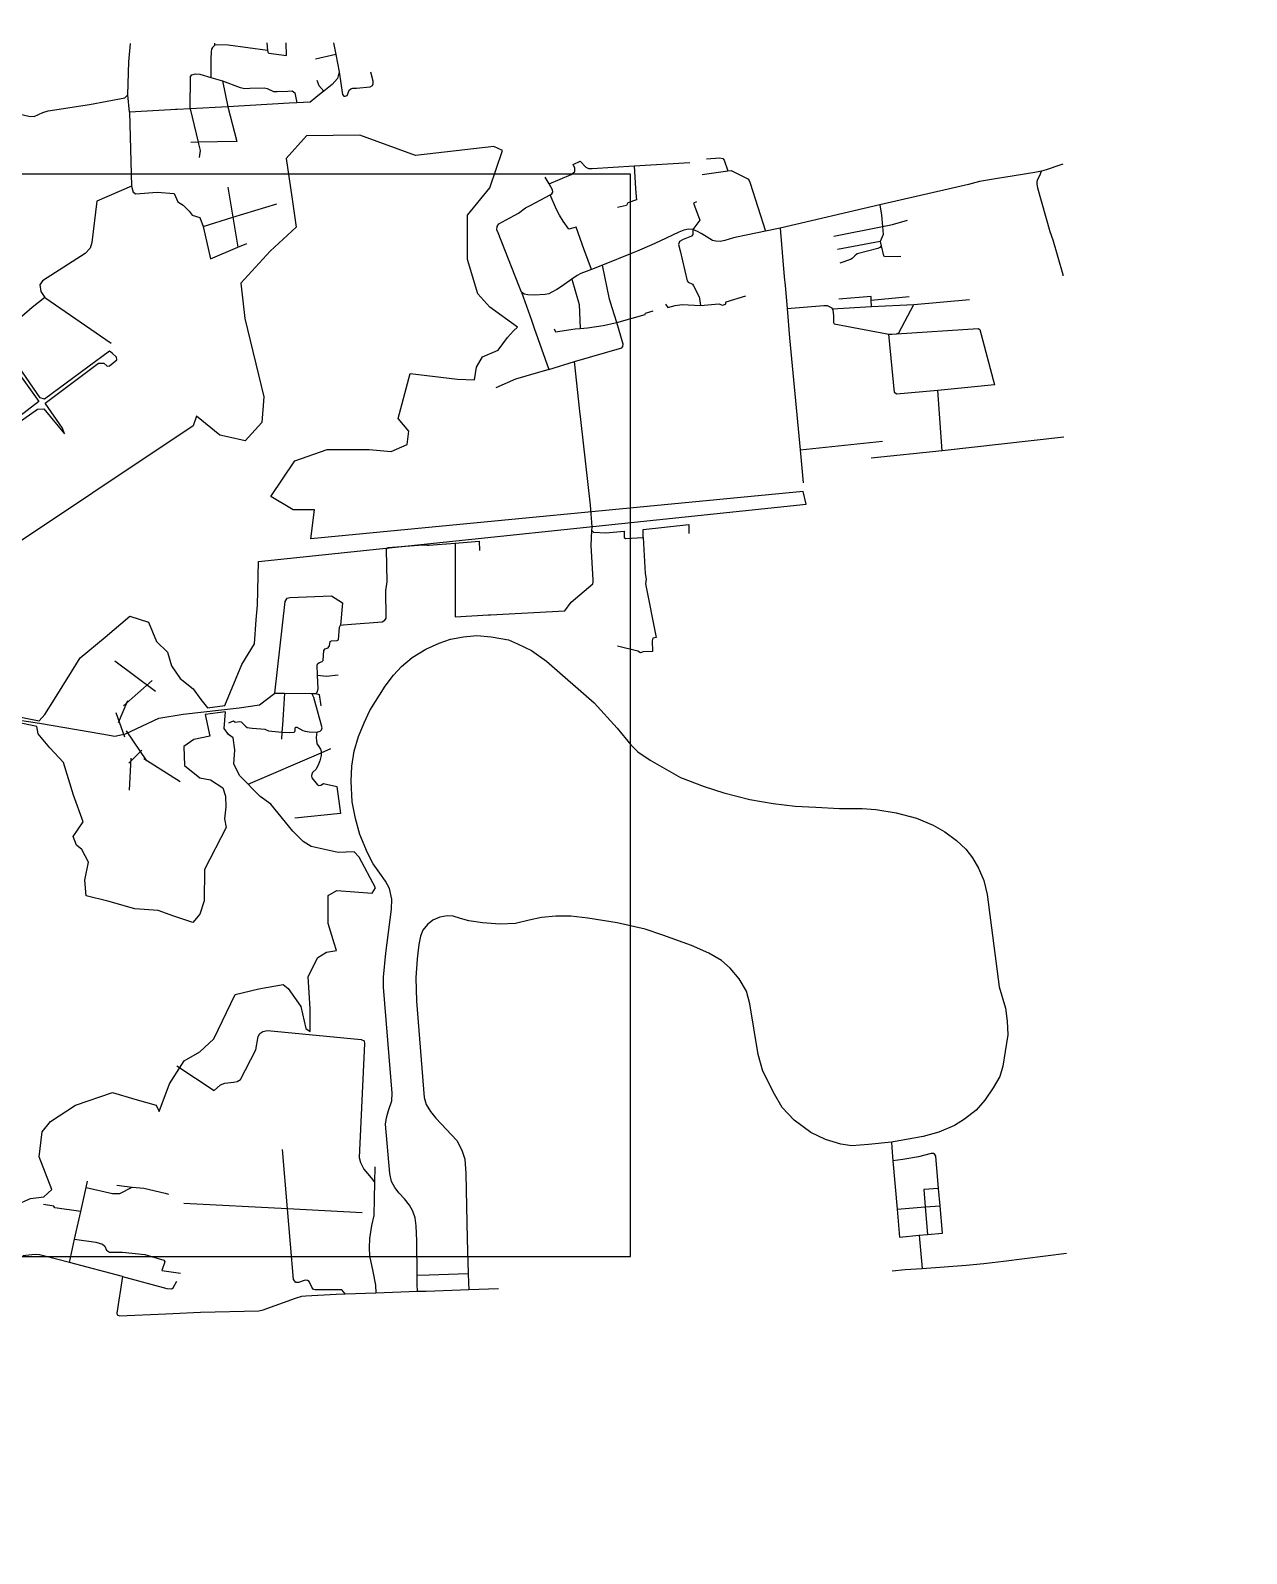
# Model space of a CAD drawing. Header units: metres. Extents: x 5935 to 17898, y -921 to 5308.
# Drawn here: x 12924 to 17898, y -921 to 5308 of the extents above; entities that cross this region are included whole.
import ezdxf

# ---------------------------------------------------------------- set-up
doc = ezdxf.new("R2010")
doc.units = ezdxf.units.M
doc.header["$MEASUREMENT"] = 0
for name, color, linetype in [('图框', 6, 'Continuous'), ('水网', 141, 'Continuous'), ('路网', 2, 'Continuous')]:
    doc.layers.add(name, color=color, linetype=linetype)

msp = doc.modelspace()

# ---------------------------------------------------------------- linework, layer by layer
at = {"layer": '图框'}
msp.add_lwpolyline([(8125.8, 4720.1), (8125.8, 293.2), (15377.3, 293.2), (15377.3, 4720.1), (8125.8, 4720.1)], dxfattribs=at)
at = {"layer": '水网'}
for points in [[(12857.3, 2504.8), (12959, 2485.1), (12981.8, 2510.3), (13021.2, 2573.8), (13091.3, 2684.9), (13126.9, 2743), (13228.7, 2827), (13330.5, 2912.6), (13406.5, 2888.4), (13438.8, 2809.2), (13484, 2765.6), (13500.2, 2709.1), (13535.8, 2657.4), (13589.1, 2615.4), (13619.8, 2571.8), (13647.3, 2537.9), (13718.6, 2547.3), (13788.4, 2715.2), (13840, 2800.3), (13847.1, 2898.4), (13852.2, 2958.2), (13856.9, 3135.8), (16096.8, 3371.6), (16083.8, 3423.3), (14070.1, 3229.1), (14085.7, 3348.2), (13997.5, 3348.2), (13906.8, 3402.6), (14005.3, 3547.6), (14137.5, 3594.3), (14308.5, 3594.3), (14399.2, 3586.5), (14464, 3615), (14471.8, 3669.4), (14427.8, 3721.1), (14477, 3905), (14670.5, 3881.6), (14739.5, 3879.6), (14748.7, 3931.3), (14773, 3972.9), (14836, 4000.3), (14874.6, 4053.1), (14899, 4080.5), (14916.2, 4094.7), (14802.9, 4176.8), (14753.5, 4231.3), (14711.9, 4371.5), (14711.9, 4553.3), (14802.9, 4664.9), (14854.8, 4818.1), (14818.5, 4833.6), (14498.9, 4797.3), (14270.3, 4880.4), (14052, 4877.8), (13968.9, 4784.3), (13992.2, 4628.5), (14010.4, 4503.9), (13903.9, 4405.3), (13784.4, 4275.5), (13800, 4130.1), (13877.7, 3809.4), (13869.9, 3705.6), (13802.4, 3630.3), (13729.6, 3645.9), (13698.5, 3653.6), (13602.3, 3731.5), (13589.3, 3691.7)], [(12711.3, 4134.7), (12958, 3790.6), (12676.1, 3573.6)], [(12699.8, 3581.7), (12952.3, 3760.1), (12978.8, 3761.1), (13062.8, 3658.6), (13054.9, 3682.1), (12983.3, 3783.5), (13202.5, 3947.6), (13223.7, 3947.6), (13236.3, 3937.4), (13240.2, 3935.8), (13247.3, 3936.6), (13277, 3961.2), (13275.1, 3972), (13258.3, 3988.2), (13247, 3997.1), (12981.1, 3800.3), (12962.9, 3805.7), (12739.8, 4128.4)], [(13589.3, 3691.7), (12762.4, 3140.7)], [(12861.9, 503.4), (12923.9, 530.6), (12978.4, 538), (13010.7, 567.8), (12958.6, 701.6), (12971, 803.2), (13005.7, 845.3), (13107.4, 912.2), (13258.7, 964.3), (13350.4, 937), (13437.2, 912.2), (13449.6, 887.4), (13491.9, 999.9), (13552.5, 1094.5), (13616.1, 1130.2), (13673.6, 1184.5), (13760.5, 1364.8), (13858.3, 1388.1), (13957.7, 1406.7), (13977.9, 1389.6), (14029.1, 1316.7), (14049.3, 1226.8), (14067.9, 1214.3), (14067.9, 1307.4), (14060.1, 1439.3), (14099, 1516.8), (14134.7, 1538.5), (14175, 1544.8), (14165.7, 1575.8), (14141.9, 1655.9), (14141.9, 1770.8), (14176.1, 1791), (14320.7, 1780.1), (14334.7, 1801.9), (14267.8, 1927.7), (14247.6, 1949.4), (14182.3, 1946.3), (14072, 1971.1), (14039.3, 1991.3), (13997.4, 2033.3), (13906.5, 2143.4), (13862.8, 2174.6), (13780.1, 2260.3), (13755.2, 2307.1), (13759.9, 2366.3), (13752.1, 2414.7), (13733.3, 2428.7), (13716.2, 2453.6), (13720.9, 2522.2), (13638.2, 2511.3), (13656.9, 2422.5), (13591.4, 2408.4), (13550.8, 2380.4), (13553.9, 2302.4), (13616.3, 2251), (13660, 2243.2), (13709.9, 2210.4), (13720.9, 2176.1), (13722.4, 2132.5), (13717.7, 2084.1), (13724, 2048.3), (13634.9, 1876.1), (13633.4, 1748.3), (13616.2, 1693.7), (13588.1, 1659.4), (13510.1, 1685.9), (13446.1, 1709.3), (13351, 1715.5), (13240.2, 1746.7), (13151.2, 1768.5), (13146.6, 1832.5), (13160.6, 1907.3), (13134.1, 1958.8), (13112.2, 1975.9), (13098.2, 2011.8), (13138.8, 2071), (13099, 2180), (13058.2, 2314.6), (13003.4, 2374), (12954.9, 2431.9), (12950.2, 2461.7), (12839.1, 2484.7)]]:
    msp.add_lwpolyline(points, dxfattribs=at)
at = {"layer": '路网'}
for p, q in [((13677.8, 5247.7), (13677.1, 5256.8)), ((13663, 5221.4), (13660.8, 5192)), ((13660.8, 5192), (13661.2, 5116.1)), ((14172, 5209.6), (14089.2, 5191.3)), ((14112.8, 5051.8), (14090.8, 5034)), ((13516.5, 4984.9), (13496.4, 4983.8)), ((13610.9, 4845.4), (13617.2, 4817.2)), ((13617.2, 4817.2), (13613.2, 4788.4)), ((15143.6, 4759.7), (15172.7, 4774.5)), ((15393, 4754.8), (15399.1, 4661.5)), ((16905.6, 4707.3), (16888, 4704.5)), ((15399.1, 4661.5), (15401.3, 4627.6)), ((14949.1, 4583), (14970, 4594)), ((15103.1, 4528.8), (15087.1, 4552.7)), ((15989.6, 4499.9), (16007.1, 4300.3)), ((15465.8, 4431.5), (15405, 4405.8)), ((15498, 4447.3), (15465.8, 4431.5)), ((15817.7, 4464.2), (15799, 4460.1)), ((16399.4, 4445.3), (16224.7, 4411.9)), ((17106.4, 4450.3), (17095.2, 4484.2)), ((15191.6, 4404.5), (15189, 4411.6)), ((15218.4, 4331.3), (15191.6, 4404.5)), ((15405, 4405.8), (15385.2, 4397)), ((16007.1, 4300.3), (16010.1, 4266)), ((14931.8, 4238.2), (14972.6, 4123)), ((15095.8, 4261.4), (15076.4, 4249)), ((15137.8, 4291.1), (15168.2, 4187.9)), ((15168.2, 4187.9), (15169.5, 4155.7)), ((15303.4, 4173.6), (15293.5, 4206)), ((15660.4, 4211.9), (15664.1, 4183.8)), ((15664.1, 4183.8), (15664.2, 4183.1)), ((16363, 4205.6), (16517.6, 4219.8)), ((16536.9, 4188.1), (16764.7, 4207.8)), ((14972.6, 4123), (14984, 4090.7)), ((15169.5, 4155.7), (15172.1, 4089.1)), ((15171.2, 3750.8), (15148.6, 3953.9)), ((15175, 3717.2), (15171.2, 3750.8)), ((16071.3, 3593.5), (16409.4, 3628.8)), ((16653.1, 3588.8), (16362.9, 3559.6)), ((15219.6, 3296.8), (15216.9, 3330.5)), ((14533, 3204.5), (14546.4, 3203.9)), ((14191.3, 2876.6), (14202.7, 2877.5)), ((14202.7, 2877.5), (14236.6, 2880.2)), ((14797.7, 2917.8), (14805.4, 2918.2)), ((13268.8, 2729.6), (13435.6, 2606.1)), ((13303.6, 2545.8), (13421.2, 2649.6)), ((13283.1, 2477.6), (13321.8, 2567.8)), ((12843.5, 2492.4), (12960.8, 2474.5)), ((13308.9, 2417.7), (13274.8, 2517.8)), ((13315.7, 2443.8), (13398.2, 2321.1)), ((14093.4, 2405.8), (14095.6, 2391)), ((13379.3, 2364.2), (13326.6, 2311.1)), ((13334.7, 2331.5), (13327.1, 2201.1)), ((13387.8, 2330.6), (13536.2, 2236.3)), ((16445.3, 761.3), (16446.7, 738.9)), ((16446.7, 738.9), (16449.7, 702.2)), ((14505.7, 217.4), (14503.7, 357.9)), ((14709.3, 365.8), (14713.8, 224.3)), ((12928.6, 301), (12892, 295.8)), ((14554.3, 218.8), (14673.6, 222.9)), ((14541.8, 152.6), (14682.3, 157.7)), ((13477.9, 59), (13505.8, 60.4))]:
    msp.add_line(p, q, dxfattribs=at)
for points in [[(13328, 4974.6), (13321.8, 5045.6), (13326, 5180.4), (13332.8, 5255.6)], [(13893.7, 5226.9), (13732.4, 5247.7), (13683.3, 5249.3), (13677.8, 5247.7), (13667.7, 5239.2), (13663.8, 5231.4), (13663, 5221.4)], [(13890.3, 5257.5), (13893.7, 5226.9), (13894.4, 5220), (13899, 5215.1), (13971.2, 5206.4), (13969.3, 5257.7)], [(14162.5, 5258.4), (14172, 5209.6), (14185.8, 5139.1), (14179.1, 5112.4), (14157.3, 5087.5), (14137, 5071.2), (14123.2, 5060.1), (14112.8, 5051.8)], [(13576.7, 4988.2), (13577.7, 5119.9), (13583.8, 5126.6), (13598.4, 5131.5), (13616, 5129.6), (13661.2, 5116.1), (13708.5, 5101.9), (13781.1, 5075.6), (13801.1, 5070.8), (13820.6, 5072), (13880.1, 5074.4), (13892.2, 5071.4), (13917.7, 5059.2), (13932.3, 5058.6), (13976.2, 5060.4), (13993.6, 5061), (14004.5, 5053.8), (14007.5, 5039.8), (14013.1, 5012.3)], [(14185.8, 5139.1), (14199.3, 5046.7), (14204.9, 5039.9), (14211.3, 5039.5), (14218.5, 5042.3), (14221.3, 5049.1), (14227.7, 5063.9), (14233.8, 5070), (14242.6, 5072.4), (14257.8, 5072.4), (14312.7, 5078), (14322.3, 5082.8), (14325.1, 5090.8), (14324.7, 5101.2), (14316.3, 5137.6)], [(13708.5, 5101.9), (13730.9, 4996.7), (13768.3, 4853.8), (13609.5, 4851.3), (13580, 4850.8)], [(14094.4, 5104.8), (14102.8, 5084), (14123.2, 5060.1)], [(12849.8, 4971.5), (12863.7, 4970.3), (12917.5, 4957.6), (12939.2, 4956.9), (12973.5, 4973.3), (12996, 4980), (13164.9, 5006.2), (13309.9, 5033.1), (13321.8, 5045.6)], [(13496.4, 4983.8), (13328, 4974.6), (13336.2, 4671.1), (13195, 4609.9), (13174.8, 4441.7), (13167.3, 4418.5), (13147.9, 4396.9), (12973, 4284), (12961.8, 4267.6), (12966.3, 4240.6), (12982.3, 4216.7), (13253.2, 4029.1)], [(14090.8, 5034), (14067.4, 5015.2), (14013.1, 5012.3), (13981.5, 5010.5), (13730.9, 4996.7), (13576.7, 4988.2), (13523.6, 4985.3), (13516.5, 4984.9)], [(13576.7, 4988.2), (13584.8, 4954.5), (13609.5, 4851.3), (13610.9, 4845.4)], [(15044.8, 4681.4), (15135.7, 4719.5), (15150, 4731.2), (15150, 4745.4), (15143.6, 4759.7)], [(15172.7, 4774.5), (15194.9, 4749.7), (15206, 4743.9), (15221.3, 4744.4), (15393, 4754.8), (15620.3, 4768.7)], [(15670.8, 4719.3), (15775.5, 4734.8), (15790.1, 4735.2), (15803.8, 4728.3), (15857.5, 4701.3), (15863.1, 4695.3), (15867.3, 4684.1), (15930, 4487.5)], [(15688.4, 4782.8), (15743.3, 4787.1), (15755.3, 4785.4), (15761.7, 4778.1), (15775.5, 4734.8)], [(17146.8, 4761.4), (17138.3, 4758.7), (17078.6, 4739.1), (17058.6, 4733.6), (17032.4, 4728), (16905.6, 4707.3)], [(14970, 4594), (15048.9, 4635.9), (15056.6, 4640), (15060.7, 4647.4), (15059.1, 4656.5), (15044.8, 4681.4), (15029.3, 4708.6)], [(16888, 4704.5), (16805.6, 4690.4), (16760.6, 4678.8), (16398.2, 4595.7), (15989.6, 4499.9), (15930, 4487.5), (15817.7, 4464.2)], [(17095.2, 4484.2), (17044.8, 4664), (17041.1, 4681.8), (17041.5, 4690.5), (17043.5, 4700.8), (17051.8, 4715.7), (17058.6, 4733.6)], [(13336.2, 4671.1), (13343.8, 4647.5), (13355, 4640), (13441.7, 4647.5), (13511.2, 4641.5), (13526.1, 4607.9), (13548.6, 4593.7), (13572.5, 4569), (13585.2, 4553.3), (13616.6, 4542.9)], [(13730.7, 4667.5), (13751.1, 4544.2), (13771.5, 4421.5)], [(15087.1, 4552.7), (15074.6, 4575.9), (15048.9, 4635.9)], [(15401.3, 4627.6), (15402.1, 4616), (15366.6, 4603.8), (15361.4, 4592.7), (15324.4, 4583.7)], [(13630.1, 4506.9), (13751.1, 4544.2), (13930.9, 4599.8)], [(15076.4, 4249), (15056.6, 4237.4), (15043.4, 4231.6), (15029.3, 4229.1), (14983.8, 4225.8), (14958.2, 4226.7), (14942.5, 4230), (14931.8, 4238.2), (14921, 4265.5), (14836.7, 4480.4), (14831.7, 4492.9), (14832.6, 4506.1), (14839.2, 4517.6), (14868.9, 4534.2), (14920.2, 4560.6), (14949.1, 4583)], [(15648.3, 4608), (15635.6, 4601.7), (15661, 4531.9), (15632.4, 4494)], [(16398.2, 4595.7), (16404.1, 4552.6), (16408.5, 4506.2), (16411.5, 4474.4), (16399.4, 4445.3), (16403.5, 4427.8), (16413.1, 4387.2)], [(13616.6, 4542.9), (13630.1, 4506.9), (13660.6, 4374.7), (13771.5, 4421.5), (13808.8, 4437.2)], [(15189, 4411.6), (15155.3, 4503.8), (15125.3, 4495.6), (15103.1, 4528.8)], [(15799, 4460.1), (15763.4, 4449), (15744.6, 4445.5), (15727.1, 4446.1), (15713.1, 4449), (15680.3, 4469.5), (15666.6, 4477.4), (15651.7, 4485.8), (15632.4, 4494), (15615.5, 4495.2), (15596.2, 4492.3), (15575.1, 4484.1), (15498, 4447.3)], [(15632.4, 4494), (15632.5, 4474.3), (15627.7, 4466.9), (15593.4, 4453.2), (15578, 4444.7), (15574.9, 4433.1), (15580.8, 4407.5), (15609.2, 4284.6), (15613.4, 4278.3), (15630.9, 4270.4), (15636.2, 4263.5), (15659.4, 4219.6), (15660.4, 4211.9)], [(16210, 4467.1), (16408.5, 4506.2), (16449.5, 4514.4), (16511.3, 4532)], [(16403.5, 4427.8), (16398.3, 4420.4), (16390.3, 4416.4), (16305.1, 4394.6), (16295.5, 4387), (16284.4, 4376.2), (16277.6, 4372), (16233.7, 4356.7)], [(17148.3, 4305), (17147.3, 4308.5), (17106.4, 4450.3)], [(15385.2, 4397), (15263, 4349.1), (15218.4, 4331.3), (15174.7, 4314), (15159.5, 4306.4), (15137.8, 4291.1), (15095.8, 4261.4)], [(16413.1, 4387.2), (16419.8, 4384.4), (16483.5, 4385.3)], [(15293.5, 4206), (15292.3, 4210), (15263, 4349.1)], [(16010.1, 4266), (16018.4, 4171.2), (16028.9, 4051.2), (16071.3, 3593.5), (16083.8, 3458.3)], [(12982.3, 4216.7), (12931, 4174.9), (12791.2, 4054.8)], [(15520.8, 4189.2), (15531.2, 4175.9), (15561.2, 4183.6), (15589.1, 4187.1), (15664.2, 4183.1)], [(15664.2, 4183.1), (15739.7, 4189.9), (15753.7, 4185), (15765.9, 4188.5), (15769.7, 4198.6), (15849.9, 4223)], [(16018.4, 4171.2), (16169.1, 4183.9), (16182.8, 4183.4), (16201.3, 4173.8), (16203.2, 4170.4), (16206.1, 4165.4), (16208.7, 4140.6), (16208.2, 4114.1), (16211.4, 4108.8), (16434.5, 4066.9), (16446.5, 4066.6), (16466.6, 4067.1), (16475.1, 4072.4), (16536.9, 4188.1)], [(16203.2, 4170.4), (16364.4, 4179), (16536.9, 4188.1)], [(16364.4, 4179), (16363, 4205.6), (16362.2, 4220.2), (16229.6, 4209.5)], [(14984, 4090.7), (15043.7, 3922), (15148.6, 3953.9), (15342.9, 4010.9), (15347.2, 4016), (15348.5, 4025.5), (15321.5, 4114.2), (15303.4, 4173.6)], [(15066, 4088.7), (15070.8, 4075.4), (15152.3, 4088.3), (15172.1, 4089.1), (15202.6, 4091.7), (15266.1, 4102), (15321.5, 4114.2), (15437.3, 4146.2), (15439.5, 4151.8), (15470.8, 4161.7)], [(17150.5, 3644.4), (16653.1, 3588.8), (16634.6, 3836), (16465.5, 3821.4), (16458.2, 3828.3), (16434.5, 4066.9)], [(16466.6, 4067.1), (16800.3, 4089.8), (16806.3, 4085.9), (16866.9, 3858.8), (16634.6, 3836)], [(15043.7, 3922), (14907.6, 3881.6), (14826.9, 3846.4)], [(15216.9, 3330.5), (15213.9, 3367.4), (15175, 3717.2)], [(14805.4, 2918.2), (15109.6, 2935.1), (15134.9, 2970.7), (15223.3, 3045.4), (15225.5, 3051.4), (15225.5, 3061.7), (15216.4, 3201.2), (15220.3, 3262.7), (15221.2, 3277.2), (15219.6, 3296.8)], [(15220.3, 3262.7), (15226.6, 3256.1), (15277.5, 3253.3), (15351.8, 3260.9), (15352.1, 3235.1), (15357.7, 3230.6), (15430.2, 3234.8)], [(15430.2, 3234.8), (15429.5, 3267.9), (15616.4, 3287.8), (15616.8, 3250.8)], [(14236.6, 2880.2), (14362.7, 2890), (14372.5, 2896.9), (14378.1, 2905.1), (14377.7, 3017.5), (14382.4, 3052.7), (14379.8, 3186.2), (14386.7, 3193.1), (14529.2, 3204.7), (14533, 3204.5)], [(14546.4, 3203.9), (14553.7, 3203.4), (14660.5, 3211.9), (14758.4, 3219.7), (14759.7, 3181.1)], [(14660.5, 3211.9), (14661, 2910.2), (14797.7, 2917.8)], [(15430.2, 3234.8), (15437.6, 3087.6), (15442.2, 3063.7), (15439.4, 3044.4), (15483.6, 2825.4), (15468.9, 2822.6), (15466.1, 2811.6), (15468, 2768.3), (15430.2, 2767.4), (15418.3, 2762.8), (15408.2, 2769.2), (15325.4, 2789.5)], [(13923.3, 2597.6), (13965.3, 2972.7), (13973.3, 2986.4), (13984.4, 2989.6), (14155.6, 2995.9), (14199.5, 2966.9), (14191.3, 2876.6)], [(14091.3, 2596.1), (14096.9, 2602.3), (14100.3, 2615.6), (14097.8, 2671.4), (14096, 2711.8), (14099, 2719.5), (14105.5, 2723.8), (14117.1, 2726.8), (14120.5, 2731.1), (14123.1, 2772.7), (14129.1, 2779.6), (14141.1, 2783.9), (14146.2, 2791.6), (14149.7, 2809.2), (14154.4, 2811.4), (14177.6, 2813.1), (14183.2, 2816.5), (14187.4, 2867.6), (14191.3, 2876.6)], [(14503.7, 357.9), (14501.2, 418.5), (14496.8, 451.6), (14487.9, 478.7), (14474.6, 503.8), (14453.4, 529.5), (14432.2, 552.2), (14414.5, 576.3), (14400.2, 601), (14393.8, 633), (14376, 835.2), (14379.5, 861.3), (14388.3, 891.4), (14402.1, 930.3), (14403.6, 961.4), (14367.1, 1394.8), (14368.1, 1436.7), (14377.5, 1534.4), (14400.7, 1713.8), (14401.6, 1755.8), (14391.8, 1799.2), (14376, 1829.2), (14353.3, 1862.3), (14325.7, 1899.3), (14302, 1944.6), (14271, 2019.6), (14253.2, 2084.6), (14239.9, 2153.2), (14235, 2238.5), (14237.9, 2299.6), (14247.3, 2360.3), (14266, 2420.4), (14289.2, 2476.1), (14311.9, 2526.9), (14374, 2626.5), (14408.5, 2670.9), (14440.6, 2706.4), (14485, 2743.4), (14540.2, 2777.9), (14595.4, 2802.1), (14642.3, 2818.8), (14694.5, 2827.7), (14749.8, 2833.6), (14808.4, 2827.7), (14878.4, 2815.9), (14916.4, 2800.1), (14973.6, 2772), (15033.8, 2728.6), (15229.5, 2558), (15323.2, 2454.4), (15378.9, 2386.4), (15408, 2357.3), (15457.8, 2323.8), (15583.1, 2253.3), (15679.7, 2215.8), (15760.1, 2190.2), (15866.6, 2163.5), (15961.2, 2146.8), (16051.5, 2135.4), (16136.3, 2131), (16233.4, 2126.1), (16325.1, 2126.1), (16381.3, 2121.6), (16464.7, 2108.8), (16548.5, 2086.6), (16616.5, 2057.5), (16663.9, 2030.4), (16711.2, 1994.9), (16749.2, 1959.9), (16776.8, 1923.9), (16801.4, 1882), (16823.6, 1832.2), (16837.4, 1774.5), (16885.8, 1396.8), (16911.9, 1309), (16919.3, 1256.8), (16921.8, 1200.6), (16910.9, 1132.5), (16900.6, 1072.4), (16889.2, 1030), (16861.6, 983.6), (16827.6, 933.8), (16791.6, 892.9), (16744.3, 854.9), (16703.3, 829.8), (16639.7, 801.7), (16575.1, 783.9), (16445.3, 761.3), (16351.8, 751.9), (16283.2, 746.9), (16238.4, 752.8), (16175.2, 771.6), (16116.1, 801.2), (16048, 851.9), (15997.7, 903.2), (15967.2, 957.5), (15919.3, 1051.7), (15900.6, 1120.2), (15866.1, 1327.3), (15851.8, 1379.5), (15822.7, 1428.8), (15785.7, 1473.7), (15750.7, 1503.8), (15698.9, 1533.9), (15627.4, 1565.4), (15510.6, 1608.3), (15438.1, 1632), (15323.2, 1658.1), (15202.9, 1677.4), (15134.4, 1686.2), (15073.2, 1685.7), (15013.6, 1680.3), (14963.3, 1669), (14908, 1656.2), (14842.9, 1653.2), (14772.4, 1658.6), (14717.2, 1666.5), (14682.7, 1675.9), (14652.6, 1685.7), (14628, 1686.7), (14598.4, 1681.8), (14569.3, 1670), (14547.6, 1651.7), (14528.9, 1629), (14519, 1603.4), (14512.1, 1569.9), (14505.2, 1511.2), (14500.3, 1433.8), (14502.7, 1337.6), (14534.3, 944.6), (14542.7, 916.1), (14559.4, 887.4), (14581.6, 858.9), (14667.4, 768.1), (14687.6, 728.7), (14700.4, 691.7), (14703.9, 633.5), (14709.3, 365.8)], [(14097.8, 2671.4), (14133.8, 2667.6), (14182.7, 2673.1)], [(12960.8, 2474.5), (13216.1, 2431.4), (13268.7, 2421.9), (13311.7, 2432), (13448.7, 2495.1), (13548.7, 2511.5), (13776.9, 2538.3), (13859.9, 2549.7), (13923.3, 2597.6), (13963.3, 2597.5), (14073.9, 2596.3), (14091.3, 2596.1)], [(13734.3, 2476.1), (13753.6, 2484.1), (13760.9, 2479.3), (13778.2, 2482.4), (13786.1, 2480.1), (13803.4, 2463.4), (13809.6, 2457.7), (13819.3, 2456), (13830.2, 2455.1), (13865.8, 2452), (13881.9, 2450.6), (13897.2, 2443.6), (13951.9, 2438.8), (13981.6, 2437.1), (14001.7, 2437.9), (14005.3, 2440.5), (14006.5, 2445.3), (14006.8, 2455.7), (14009.3, 2459.1), (14013.3, 2459.4), (14037.9, 2445.8), (14046.7, 2442.7), (14064, 2439.3), (14095.1, 2438.5), (14108.1, 2441.9), (14114.1, 2447.5), (14116.9, 2455.7), (14082.1, 2579.8), (14073.9, 2596.3)], [(13963.3, 2597.5), (13957.1, 2510.7), (13954, 2468), (13951.9, 2438.8), (13949.8, 2409.9)], [(14091.3, 2596.1), (14104.6, 2592.9), (14111.5, 2545.7)], [(14095.1, 2438.5), (14093.2, 2430.4), (14092.1, 2414.4), (14093.4, 2405.8)], [(13813.5, 2225.6), (14112.2, 2353.9), (14152.8, 2371.4)], [(14095.6, 2391), (14099.8, 2384.1), (14110.6, 2369.4), (14112.3, 2361), (14112.2, 2353.9), (14112, 2342.6), (14107.5, 2321.7), (14099.1, 2300), (14090.7, 2285.7), (14077.8, 2273.2), (14074.7, 2266.6), (14072.6, 2260.3), (14074, 2251.9), (14098.1, 2222.8), (14103.6, 2220.4), (14111.3, 2221.1), (14122.5, 2228), (14176.2, 2216.2), (14191.5, 2106), (14004.6, 2086.5)], [(13522.9, 1073.7), (13675.3, 973.1), (13700.4, 995.3), (13718.1, 1002.7), (13753.6, 1006.6), (13769.4, 1010.1), (13782.2, 1017.5), (13845.8, 1138.8), (13855.2, 1194), (13861.6, 1206.3), (13874, 1214.7), (13893.7, 1217.7), (14276.3, 1181.2), (14288.1, 1175.8), (14290.1, 1165.4), (14267.9, 698.9), (14272.9, 677.7), (14287.7, 650.6), (14316.7, 615.1), (14330.3, 597.3)], [(14211.2, 140.6), (14196.9, 156.9), (14087.5, 156.9), (14081.1, 159), (14074.3, 167.9), (14064.2, 191.5), (14056.8, 195.2), (14047.6, 197), (14020.6, 187.8), (14009.3, 187.8), (13999.5, 199.7), (13975.1, 488.4), (13954.5, 731.8)], [(16449.7, 702.2), (16451.2, 685.1), (16468.2, 487.4), (16478.1, 372.7), (16559.2, 380.4), (16593.1, 383.6), (16653.9, 389.4), (16644.4, 501.1), (16638.3, 572.5), (16627.2, 703.6), (16623.5, 711.2), (16617.2, 715.2), (16608, 714.9), (16555.6, 701.7), (16491.4, 690.9), (16451.2, 685.1)], [(14331.5, 660), (14330.3, 597.3), (14327.6, 461.3), (14319.2, 419.9), (14310.3, 367.6), (14308.4, 329.1), (14310.8, 296.6), (14323.6, 232.5), (14335, 175.8), (14336, 145.1)], [(13083.3, 269.3), (13104.3, 364.5), (13129.2, 477.1), (13151.1, 576), (13156.7, 601.6)], [(13151.1, 576), (13259.2, 551.2), (13288.7, 551.2), (13339.1, 577.3)], [(13277.4, 585.7), (13339.1, 577.3), (13387.2, 572.7), (13473.9, 552.9), (13488.1, 548.4)], [(16638.3, 572.5), (16577.6, 567.2), (16583.6, 496.4), (16593.1, 383.6)], [(13129.2, 477.1), (13023.6, 493.4), (13019.1, 499.7), (12976.6, 506.5)], [(14280.7, 472.8), (13975.1, 488.4), (13551.4, 510)], [(16468.2, 487.4), (16583.6, 496.4), (16644.4, 501.1)], [(16559.2, 380.4), (16560.7, 364.2), (16571.2, 245.2)], [(13104.3, 364.5), (13191.3, 351.8), (13217.9, 343.9), (13227.5, 336), (13234.9, 319), (13247.4, 311.6), (13300, 311.1), (13391.8, 302), (13469.4, 279.3), (13472.8, 271.4), (13460.3, 236.3), (13536.8, 226.1)], [(13300.4, 212.3), (13083.3, 269.3), (12982.4, 294.9), (12960.6, 300.5), (12944.9, 302.5), (12928.6, 301)], [(16448.2, 234.7), (16500.9, 240), (16571.2, 245.2), (16751.6, 258.5), (16823.2, 265.6), (16857.4, 268.7), (16903.8, 274.3), (17161.5, 306.8)], [(13300.4, 212.3), (13277, 61.9), (13278.7, 55.1), (13287.2, 51.7), (13477.9, 59)], [(13300.4, 212.3), (13481.1, 163.5), (13500.2, 161.5), (13506.9, 165.1), (13521.8, 193.1)], [(14506.2, 151.3), (14506, 179.1), (14505.7, 217.4), (14554.3, 218.8)], [(14673.6, 222.9), (14713.8, 224.3), (14715.6, 185.8), (14716.8, 159)], [(13505.8, 60.4), (13619.4, 65.8), (13857.6, 71.5), (13875.7, 74.9), (14008.2, 123), (14034.2, 130.9), (14050, 132.6), (14174.3, 139.3), (14211.2, 140.6), (14336, 145.1), (14506.2, 151.3), (14541.8, 152.6)], [(14682.3, 157.7), (14716.8, 159), (14838.1, 163.4)]]:
    msp.add_lwpolyline(points, dxfattribs=at)

doc.saveas('drawing.dxf')
